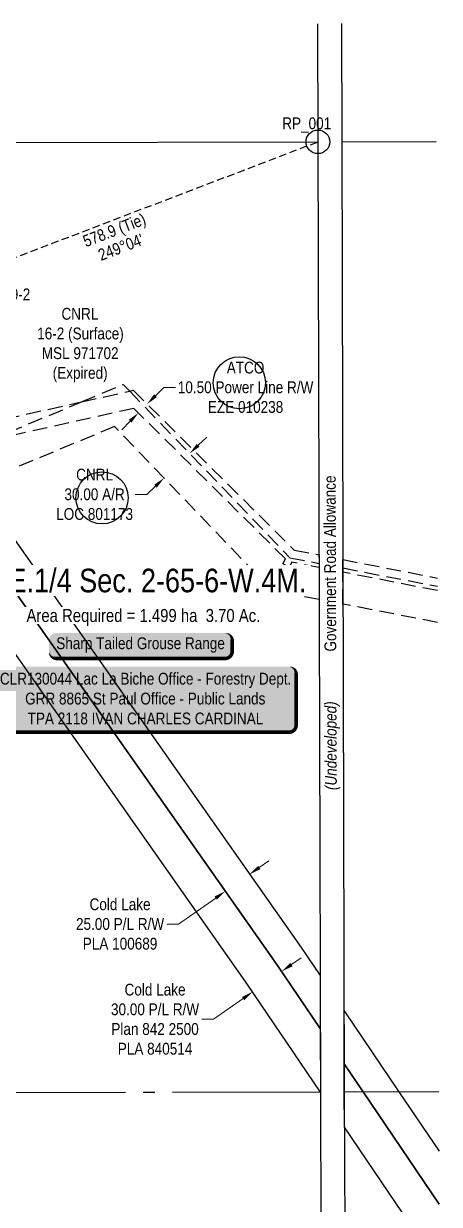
# Model space of a CAD drawing. Extents: x 511994 to 515316, y 6048038 to 6051499.
# Drawn here: x 513491 to 513842, y 6049674 to 6050673 of the extents above; entities that cross this region are included whole.
import ezdxf
from ezdxf.enums import TextEntityAlignment as Align

# ---------------------------------------------------------------- set-up
doc = ezdxf.new("R2010")
doc.units = 0
doc.header["$LTSCALE"] = 5
doc.header["$PDSIZE"] = 0.5
for name, pattern in [('foc-ACCESSROAD', [3.75, 2.5, -1.25]), ('foc-FLOWLINE', [3.75, 2.5, -1.25]), ('foc-QUARTERLINE', [33, 25, -3, 2, -3]), ('foc-TIELINE', [1.875, 1.25, -0.625])]:
    doc.linetypes.add(name, pattern=pattern)
doc.layers.get('Defpoints').update_dxf_attribs({"color": 9})
for name, color, linetype in [('35', 37, 'Continuous'), ('AS-WILDLIFE-BLOCK', 131, 'Continuous'), ('C-SYMBOL', 7, 'Continuous'), ('F-AR', 190, 'foc-ACCESSROAD'), ('F-EZE', 190, 'foc-FLOWLINE'), ('F-RW', 190, 'Continuous'), ('L-ROAD-T', 7, 'Continuous'), ('L-SEC', 7, 'Continuous'), ('L-SECQ', 8, 'foc-QUARTERLINE'), ('L-SYMBOL', 7, 'Continuous'), ('L-TIE', 7, 'foc-TIELINE'), ('L-TIE-T', 7, 'Continuous')]:
    doc.layers.add(name, color=color, linetype=linetype)
for name, color, linetype, lineweight in [('F-AR-T', 190, 'Continuous', 9), ('F-EZE-T', 190, 'Continuous', 9), ('F-RW-T', 190, 'Continuous', 9), ('F-WS-T', 190, 'Continuous', 9), ('T-TEXT', 48, 'Continuous', 18)]:
    doc.layers.add(name, color=color, linetype=linetype, lineweight=lineweight)
doc.styles.add('100L', font='ARIALN.TTF', dxfattribs={"height": 11})
doc.styles.add('175L', font='ARIALN.TTF', dxfattribs={"height": 20})
doc.styles.add('80', font='ARIALN.TTF', dxfattribs={"height": 10})
doc.styles.add('80CG', font='ARIALN.TTF', dxfattribs={"height": 10})
doc.styles.add('80L', font='ARIALN.TTF', dxfattribs={"height": 10})
doc.styles.add('80LS', font='ARIALNI.TTF', dxfattribs={"height": 10})
doc.dimstyles.new('Compass 5 000', dxfattribs={"dimscale": 5, "dimtxt": 9, "dimasz": 2, "dimexe": 0.2, "dimexo": 0.0625, "dimgap": 0.5, "dimtad": 0, "dimtih": 1, "dimtoh": 1, "dimzin": 0, "dimdsep": 46, "dimtxsty": '80CG', "dimcen": 0.1, "dimse1": 1, "dimse2": 1, "dimclrd": 256, "dimclrt": 256, "dimaunit": 1, "dimadec": 4, "dimazin": 0, "dimtfac": 0.06, "dimtofl": 0, "dimtmove": 0, "dimatfit": 1, "dimfxl": 0.2, "dimtolj": 1, "dimtzin": 0, "dimlwd": -1, "dimarcsym": 0})

# ---------------------------------------------------------------- blocks, each defined once
blk = doc.blocks.new('*U33')
h = blk.add_hatch(color=255)
edge = h.paths.add_edge_path()
edge.add_line((-121.5, -28.5), (121.5, -28.5))
edge.add_arc((121.5, -22.5), 6, 270, 360)
edge.add_line((127.5, -22.5), (127.5, 21))
edge.add_arc((121.5, 21), 6, 0, 90)
edge.add_line((121.5, 27), (-121.5, 27))
edge.add_arc((-121.5, 21), 6, 90, 180)
edge.add_line((-127.5, 21), (-127.5, -22.5))
edge.add_arc((-121.5, -22.5), 6, 180, 270)
at = {"color": 44, "flags": 128}
blk.add_lwpolyline([(-121.5, -28.5, 3, 3, 0), (121.5, -28.5, 3, 3, 0.414214), (127.5, -22.5, 3, 3, 0), (127.5, 21, 3, 0, 0.414214), (121.5, 27, 0, 0, 0), (-121.5, 27, 0, 0, 0.414214), (-127.5, 21, 0, 0, 0), (-127.5, -22.5, 0, 3, 0.414214)], format="xyseb", close=True, dxfattribs=at)
at = {"color": 44, "style": '80'}
blk.add_attdef('ENTER_TEXT_001', (-35.99, -5), '', height=10, dxfattribs=at)
blk = doc.blocks.new('*D58')
at = {"layer": 'Defpoints', "color": 0, "transparency": 16777216}
for p in [(513609.59, 6050288.35), (513683.36, 6050254.79), (513661.74, 6050234.03)]:
    blk.add_point(p, dxfattribs=at)
at = {"layer": 'F-AR-T', "transparency": 16777216}
for p, q in [((513638.43, 6050316.03), (513645.64, 6050322.96)), ((513602.38, 6050281.43), (513595.17, 6050274.5)), ((513595.17, 6050274.5), (513585.17, 6050274.5))]:
    blk.add_line(p, q, dxfattribs=at)
for points in [[(513637.27, 6050317.23), (513639.58, 6050314.83), (513631.21, 6050309.11)], [(513601.23, 6050282.63), (513603.53, 6050280.22), (513609.59, 6050288.35)]]:
    blk.add_solid(points, dxfattribs=at)
at = {"layer": 'F-AR-T', "transparency": 16777216, "insert": (513550.87, 6050274.5), "char_height": 10, "attachment_point": 5, "style": '80CG'}
blk.add_mtext('\\A1;CNRL\\P30.00 A/R\\PLOC 801173', dxfattribs=at)
blk = doc.blocks.new('*D47')
at = {"layer": 'Defpoints', "color": 0, "transparency": 16777216}
for p in [(513595.28, 6050350.88), (513606.04, 6050340.19), (513598.65, 6050332.74)]:
    blk.add_point(p, dxfattribs=at)
at = {"layer": 'F-EZE-T', "transparency": 16777216}
for p, q in [((513602.33, 6050357.97), (513609.38, 6050365.07)), ((513609.38, 6050365.07), (513619.38, 6050365.07)), ((513580.84, 6050336.34), (513573.79, 6050329.24))]:
    blk.add_line(p, q, dxfattribs=at)
for points in [[(513601.15, 6050359.15), (513603.51, 6050356.8), (513595.28, 6050350.88)], [(513579.66, 6050337.51), (513582.02, 6050335.16), (513587.89, 6050343.43)]]:
    blk.add_solid(points, dxfattribs=at)
at = {"layer": 'F-EZE-T', "transparency": 16777216, "insert": (513678.52, 6050365.07), "char_height": 10, "attachment_point": 5, "style": '80CG'}
blk.add_mtext('\\A1;ATCO\\P10.50 Power Line R/W\\PEZE 010238', dxfattribs=at)
blk = doc.blocks.new('*D52')
at = {"layer": 'Defpoints', "color": 0, "transparency": 16777216}
for p in [(513595.96, 6050075.34), (513575.53, 6050060.99), (513681.93, 6049952.95)]:
    blk.add_point(p, dxfattribs=at)
at = {"layer": 'F-RW-T', "transparency": 16777216}
for p, q in [((513690.11, 6049958.7), (513698.3, 6049964.45)), ((513653.31, 6049932.85), (513621.93, 6049910.81)), ((513621.93, 6049910.81), (513611.93, 6049910.81))]:
    blk.add_line(p, q, dxfattribs=at)
for points in [[(513689.15, 6049960.06), (513691.07, 6049957.34), (513681.93, 6049952.95)], [(513652.35, 6049934.21), (513654.27, 6049931.49), (513661.5, 6049938.6)]]:
    blk.add_solid(points, dxfattribs=at)
at = {"layer": 'F-RW-T', "transparency": 16777216, "insert": (513572.39, 6049910.81), "char_height": 10, "attachment_point": 5, "style": '80CG'}
blk.add_mtext('\\A1;Cold Lake\\P25.00 P/L R/W\\PPLA 100689', dxfattribs=at)
blk = doc.blocks.new('*D55')
at = {"layer": 'Defpoints', "color": 0, "transparency": 16777216}
for p in [(513644.82, 6049962.28), (513620.29, 6049945.05), (513684.58, 6049853.52)]:
    blk.add_point(p, dxfattribs=at)
at = {"layer": 'F-RW-T', "transparency": 16777216}
for p, q in [((513717.3, 6049876.49), (513725.48, 6049882.24)), ((513676.4, 6049847.77), (513651.45, 6049830.25)), ((513651.45, 6049830.25), (513641.45, 6049830.25))]:
    blk.add_line(p, q, dxfattribs=at)
for points in [[(513716.34, 6049877.86), (513718.26, 6049875.13), (513709.12, 6049870.75)], [(513675.44, 6049849.13), (513677.36, 6049846.41), (513684.58, 6049853.52)]]:
    blk.add_solid(points, dxfattribs=at)
at = {"layer": 'F-RW-T', "transparency": 16777216, "insert": (513601.98, 6049830.25), "char_height": 10, "attachment_point": 5, "style": '80CG'}
blk.add_mtext('\\A1;Cold Lake\\P30.00 P/L R/W\\PPlan 842 2500\\PPLA 840514', dxfattribs=at)
blk = doc.blocks.new('*U71')
h = blk.add_hatch(color=255)
edge = h.paths.add_edge_path()
edge.add_line((-71.5, -11.5), (71.5, -11.5))
edge.add_arc((71.5, -5.5), 6, 270, 360)
edge.add_line((77.5, -5.5), (77.5, 4))
edge.add_arc((71.5, 4), 6, 0, 90)
edge.add_line((71.5, 10), (-71.5, 10))
edge.add_arc((-71.5, 4), 6, 90, 180)
edge.add_line((-77.5, 4), (-77.5, -5.5))
edge.add_arc((-71.5, -5.5), 6, 180, 270)
at = {"color": 131, "flags": 128}
blk.add_lwpolyline([(-71.5, -11.5, 3, 3, 0), (71.5, -11.5, 3, 3, 0.414214), (77.5, -5.5, 3, 3, 0), (77.5, 4, 3, 0, 0.414214), (71.5, 10, 0, 0, 0), (-71.5, 10, 0, 0, 0.414214), (-77.5, 4, 0, 0, 0), (-77.5, -5.5, 0, 3, 0.414214)], format="xyseb", close=True, dxfattribs=at)
at = {"color": 131, "style": '80'}
blk.add_attdef('ENTER_TEXT_001', (-35.99, -5), '', height=10, dxfattribs=at)

msp = doc.modelspace()

# ---------------------------------------------------------------- linework, layer by layer
at = {"layer": '35', "color": 3}
msp.add_circle((513739.648, 6050572.865), 9.995, dxfattribs=at)
at = {"layer": 'Defpoints'}
for centre in [(513673.247, 6050368.924), (513557.173, 6050271.513)]:
    msp.add_circle(centre, 22.065, dxfattribs=at)
at = {"layer": 'F-AR'}
for points in [[(513460.47, 6050319.643), (513539.893, 6050352.799), (513575.161, 6050367.522), (513580.553, 6050361.903), (513715.931, 6050220.875), (513740.63, 6050216.085), (513740.64, 6050212.554), (513740.714, 6050185.524), (513700.885, 6050193.25), (513567.755, 6050331.938), (513459.406, 6050286.707)], [(513840.762, 6050166.12), (513760.832, 6050181.623), (513760.758, 6050208.621), (513760.748, 6050212.183), (513840.674, 6050196.681)]]:
    msp.add_lwpolyline(points, dxfattribs=at)
at = {"layer": 'F-EZE'}
for points in [[(513419.937, 6050325.939), (513539.893, 6050352.799), (513580.553, 6050361.903), (513583.521, 6050362.568), (513583.521, 6050362.568), (513719.612, 6050227.366), (513740.61, 6050223.261), (513740.63, 6050216.085), (513740.64, 6050212.554), (513717.545, 6050217.07), (513715.3, 6050212.852), (513710.005, 6050215.671), (513712.245, 6050219.884), (513583.991, 6050347.302), (513460.47, 6050319.643)], [(513840.684, 6050192.995), (513760.758, 6050208.621), (513760.748, 6050212.183), (513760.728, 6050219.326), (513840.653, 6050203.7)]]:
    msp.add_lwpolyline(points, dxfattribs=at)
at = {"layer": 'F-RW'}
for points in [[(513183.788, 6050671.666), (513207.774, 6050584.561), (513216.837, 6050571.655), (513295.565, 6050459.555), (513310.217, 6050438.692), (513393.56, 6050320.026), (513402.89, 6050306.743), (513420.243, 6050282.033), (513438.732, 6050255.717), (513704.993, 6049876.647), (513741.713, 6049822.351), (513741.861, 6049768.601), (513680.276, 6049859.649), (513420.881, 6050228.962), (513402.396, 6050255.282), (513371.226, 6050299.66), (513361.897, 6050312.943), (513272.035, 6050440.883), (513257.382, 6050461.745), (513244.358, 6050480.29), (513225.87, 6050506.612), (513180.243, 6050571.572), (513152.7, 6050671.598)], [(513209.69, 6050671.722), (513230.714, 6050595.375), (513247.323, 6050571.723), (513330.752, 6050452.927), (513362.867, 6050407.199), (513419.937, 6050325.939), (513429.266, 6050312.656), (513435.116, 6050304.327), (513453.602, 6050278.006), (513725.567, 6049890.827), (513741.59, 6049867.136), (513741.713, 6049822.351), (513704.993, 6049876.647), (513438.732, 6050255.717), (513420.243, 6050282.033), (513402.89, 6050306.743), (513393.56, 6050320.026), (513310.217, 6050438.692), (513295.565, 6050459.555), (513216.837, 6050571.655), (513207.774, 6050584.561), (513183.788, 6050671.666)], [(513842.188, 6049673.847), (513778.025, 6049768.699), (513761.903, 6049792.499), (513761.779, 6049837.302), (513808.137, 6049768.781), (513842.058, 6049718.643)], [(513842.343, 6049620.097), (513762.056, 6049738.788), (513761.968, 6049768.657), (513761.903, 6049792.499), (513778.025, 6049768.699), (513842.188, 6049673.847)]]:
    msp.add_lwpolyline(points, dxfattribs=at)
at = {"layer": 'L-SEC'}
for p, q in [((513739.357, 6050672.88), (513739.648, 6050572.865)), ((513759.474, 6050672.924), (513759.765, 6050572.924)), ((512935.864, 6050571.028), (513739.648, 6050572.865)), ((513739.648, 6050572.865), (513741.861, 6049768.601)), ((513759.765, 6050572.921), (513839.512, 6050573.148)), ((513759.765, 6050572.921), (513761.978, 6049768.656)), ((513741.861, 6049768.601), (513744.236, 6048964.82)), ((513761.978, 6049768.66), (513764.353, 6048964.869))]:
    msp.add_line(p, q, dxfattribs=at)
at = {"layer": 'L-SECQ'}
for p, q in [((513741.861, 6049768.601), (512972.545, 6049766.968)), ((513841.875, 6049768.878), (513761.978, 6049768.656))]:
    msp.add_line(p, q, dxfattribs=at)
at = {"layer": 'L-TIE', "flags": 128}
msp.add_lwpolyline([(513199.212, 6050366.162), (513739.648, 6050572.865)], dxfattribs=at)

# ---------------------------------------------------------------- block references
ref = msp.add_blockref('*U33', (513593.797, 6050101.661))
ref.add_attrib('ENTER_TEXT_001', 'CLR130044 Lac La Biche Office - Forestry Dept.', (513470.795, 6050113.502), dxfattribs={"color": 44, "height": 10, "style": '80'})
ref.add_attrib('ENTER_TEXT_002', 'GRR 8865 St Paul Office - Public Lands', (513492.129, 6050096.658), dxfattribs={"color": 44, "height": 10, "style": '80'})
ref.add_attrib('ENTER_TEXT_003', 'TPA 2118 IVAN CHARLES CARDINAL', (513494.25, 6050079.814), dxfattribs={"color": 44, "height": 10, "style": '80'})

# ---------------------------------------------------------------- texts
at = {"layer": '35', "color": 3, "style": '80'}
msp.add_attdef('RP_001', (513709.52, 6050583.521), 'RP', height=9.995, dxfattribs=at)
at = {"layer": 'F-WS-T', "insert": (513499.873, 6050432.312), "char_height": 9.99505, "attachment_point": 1, "style": '80L'}
msp.add_mtext_dynamic_manual_height_columns('\\pi23.00444;CNRL\\P\\pi2.46549;16-2 (Surface)\\P\\pi6.35852;MSL 971702\\P\\pi15.5661;(Expired)', width=76.19175, gutter_width=49.975, heights=[0], dxfattribs=at)
at = {"layer": 'L-ROAD-T', "style": '80L'}
msp.add_text('Government Road Allowance', height=10, rotation=90.200029, dxfattribs=at).set_placement((513749.938, 6050215.949), align=Align.MIDDLE_CENTER)
at = {"layer": 'L-TIE-T', "linetype": 'Continuous', "style": '80L'}
for s, height, p in [('578.9 (Tie)', 9.99501, (513567.989, 6050497.044)), ("249°04'", 9.995, (513573.077, 6050483.741))]:
    msp.add_text(s, height=height, rotation=20.9306, dxfattribs=at).set_placement(p, align=Align.MIDDLE)
at = {"layer": 'T-TEXT', "style": '80LS'}
msp.add_text('(Undeveloped)', height=10, rotation=90.200029, dxfattribs=at).set_placement((513750.476, 6050061.762), align=Align.MIDDLE_CENTER)

# ---------------------------------------------------------------- dimensions: what is measured, and where the dimension line sits
at = {"layer": 'F-AR-T'}
dim = msp.add_linear_dim(base=(513609.594, 6050288.352), p1=(513683.356, 6050254.788), p2=(513661.735, 6050234.034), angle=223.828633, text='CNRL\\P30.00 A/R\\PLOC 801173', dimstyle='Compass 5 000', dxfattribs=at)
dim.commit()
dim.dimension.update_dxf_attribs({"geometry": '*D58', "text_midpoint": (513550.865, 6050274.502), "dimtype": 161})
at = {"layer": 'F-EZE-T'}
dim = msp.add_linear_dim(base=(513595.282, 6050350.878), p1=(513598.647, 6050332.741), p2=(513606.043, 6050340.186), angle=45.187616, text='ATCO\\P10.50 Power Line R/W\\PEZE 010238', dimstyle='Compass 5 000', dxfattribs=at)
dim.commit()
dim.dimension.update_dxf_attribs({"geometry": '*D47', "text_midpoint": (513678.518, 6050365.066), "dimtype": 161})
at = {"layer": 'F-RW-T'}
for base, p1, p2, angle, text, picture, middle in [((513681.929, 6049952.952), (513575.526, 6050060.987), (513595.96, 6050075.34), 35.085247, 'Cold Lake\\P25.00 P/L R/W\\PPLA 100689', '*D52', (513572.395, 6049910.81)), ((513684.583, 6049853.517), (513644.824, 6049962.282), (513620.292, 6049945.052), 215.083082, 'Cold Lake\\P30.00 P/L R/W\\PPlan 842 2500\\PPLA 840514', '*D55', (513601.979, 6049830.245))]:
    dim = msp.add_linear_dim(base=base, p1=p1, p2=p2, angle=angle, text=text, dimstyle='Compass 5 000', dxfattribs=at)
    dim.commit()
    dim.dimension.update_dxf_attribs({"geometry": picture, "text_midpoint": middle, "dimtype": 161})

# ---------------------------------------------------------------- next in the draw order: texts
at = {"layer": 'C-SYMBOL', "color": 3, "insert": (513592.536, 6050211.582), "char_height": 19.98021, "width": 276.14946, "attachment_point": 2, "style": '175L', "bg_fill": 3, "box_fill_scale": 1.15, "bg_fill_color": 256, "bg_fill_true_color": 256, "bg_fill_transparency": 0}
msp.add_mtext('N.E.1/4 Sec. 2-65-6-W.4M.', dxfattribs=at)
at = {"layer": 'F-WS-T', "insert": (513457.667, 6050448.767), "char_height": 9.9951, "width": 39.02897, "attachment_point": 1, "style": '80L', "bg_fill": 3, "box_fill_scale": 1.15, "bg_fill_color": 256, "bg_fill_true_color": 256, "bg_fill_transparency": 0}
msp.add_mtext('102/9-2', dxfattribs=at)
at = {"layer": 'L-SYMBOL', "color": 5, "insert": (513592.134, 6050177.47), "char_height": 10.98912, "width": 198.73282, "attachment_point": 2, "style": '100L', "bg_fill": 3, "box_fill_scale": 1.15, "bg_fill_color": 256, "bg_fill_true_color": 256, "bg_fill_transparency": 0}
msp.add_mtext('Area Required = 1.499 ha  3.70 Ac.', dxfattribs=at)

# ---------------------------------------------------------------- next in the draw order: block references
at = {"layer": 'AS-WILDLIFE-BLOCK'}
ref = msp.add_blockref('*U71', (513589.751, 6050147.093), dxfattribs=dict(at, xscale=0.999501, yscale=0.999501, zscale=0.999501))
ref.add_attrib('ENTER_TEXT_001', 'Sharp Tailed Grouse Range', (513518.453, 6050143.476), dxfattribs={"layer": '0', "color": 131, "height": 9.99501, "style": '80'})

doc.saveas('drawing.dxf')
